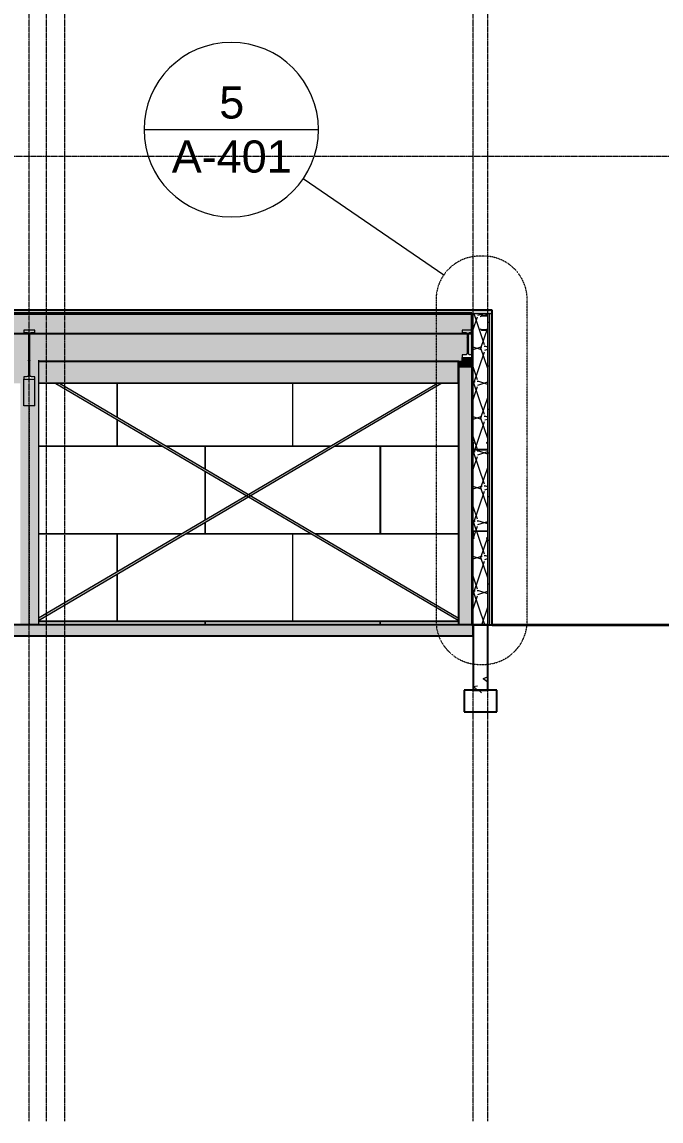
# Model space of a CAD drawing. Header units: inches. Extents: x -23227 to -2744, y -314 to 853.
# Drawn here: x -21148 to -20796, y -273 to 332 of the extents above; entities that cross this region are included whole.
import ezdxf

# ---------------------------------------------------------------- set-up
doc = ezdxf.new("R2010")
doc.units = ezdxf.units.IN
doc.header["$MEASUREMENT"] = 0
for name, pattern in [('Dash Dot 3_16_', [0.3125, 0.1875, -0.0625, 0, -0.0625]), ('Grid Line 1_2_', [0.875, 0.5, -0.125, 0.125, -0.125]), ('Grid Line 1_2__2_', [0.875, 0.5, -0.125, 0.125, -0.125]), ('Hidden 1_8_', [0.1875, 0.125, -0.0625])]:
    doc.linetypes.add(name, pattern=pattern)
for name, color, linetype, lineweight in [('A-ANNO-SYMB', 150, 'Continuous', 9), ('A-CLNG', 13, 'Continuous', 9), ('A-CLNG-PATT', 13, 'Continuous', 9), ('A-FLOR', 192, 'Continuous', 9), ('A-FLOR-LEVL', 51, 'Continuous', 9), ('A-ROOF', 132, 'Continuous', 9), ('A-WALL', 113, 'Continuous', 9), ('A-WALL-PATT', 111, 'Continuous', 25), ('C-TOPO', 7, 'Continuous', 9), ('L-SITE-WALL', 31, 'Continuous', 9), ('S-BEAM', 12, 'Continuous', 9), ('S-COLS', 52, 'Continuous', 9), ('S-FNDN', 32, 'Continuous', 9), ('S-GRID', 1, 'Continuous', 9)]:
    doc.layers.add(name, color=color, linetype=linetype, lineweight=lineweight)
doc.styles.add('Arial_2', font='arial.ttf', dxfattribs={"height": 17.703593})
pattern_1 = [(50, (-21811.89, 94.61), (55.0854, -4.8198), [5.76, -63.36]), (355, (-21811.89, 94.61), (-10.6557, 57.7685), [4.608, -50.688]), (100.451, (-21807.3, 94.21), (44.4295, 52.9487), [4.895, -53.848]), (46.184, (-21811.89, 109.97), (81.9644, -12.712), [8.64, -95.04]), (96.636, (-21805.06, 108.91), (71.7815, 74.8124), [7.343, -80.772]), (351.184, (-21811.89, 109.97), (71.782, 74.8124), [6.912, -76.032]), (21, (-21804.21, 106.13), (45.842, -30.9215), [5.76, -63.36]), (326, (-21804.21, 106.13), (18.687, 55.6915), [4.608, -50.688]), (71.451, (-21800.39, 103.553), (64.529, 24.77), [4.895, -53.848]), (37.5, (-21811.89, 94.61), (0.9339, 25.5668), [2.534, -47.539, 2.534, -48.922, -50.88]), (37.5, (-21811.89, 94.61), (0.9339, 25.5668), [-101.53, 2.534, -48.346]), (7.5, (-21811.89, 94.61), (20.204, 30.2913), [2.534, -26.803, 2.534, -46.387, -19.392]), (7.5, (-21811.89, 94.61), (20.204, 30.2913), [-78.259, 2.534, -16.858]), (327.5, (-21829.017, 94.61), (40.9978, -1.7324), [2.534, -16.666, 2.534, -57.37, -79.488]), (327.5, (-21829.017, 94.61), (40.9978, -1.7324), [-79.104, 2.534, -76.954]), (317.5, (-21836.697, 94.61), (44.7889, 7.6878), [2.534, -22.426, 2.534, -37.248, -56.448]), (317.5, (-21836.697, 94.61), (44.7889, 7.6878), [-64.742, 2.534, -53.914])]
pattern_2 = [(45, (-21811.89, 94.61), (-19.007, 19.007), []), (45, (-21811.89, 123.41), (-19.007, 19.007), [])]
pattern_3 = [(161.57, (-21810.93, 95.57), (-7.6802237, -0.0009796), [0, -54.643, 6.067, 0]), (18.43, (-21812.85, 95.57), (-7.6802237, 0.0009796), [0, -54.643, 6.067, 0]), (108.43, (-21810.93, 95.57), (3.838295, -19.2013653), [18.211, -42.499]), (71.57, (-21812.85, 95.57), (3.838295, 19.2013653), [18.211, -42.499])]

# ---------------------------------------------------------------- blocks, each defined once
blk = doc.blocks.new('Locker Rooms and Restrooms_rvt-1-Section 15')
at = {"layer": 'A-FLOR-LEVL', "linetype": 'Grid Line 1_2__2_'}
blk.add_line((-23227.37, 0), (-20361.6, 0), dxfattribs=at)
blk = doc.blocks.new('Struct_Xcel_Sports Complex_rvt-1-Section 15')
at = {"layer": 'A-FLOR'}
blk.add_hatch(color=254, dxfattribs=at).paths.add_polyline_path([(-22790.8, -6), (-20899.55, -6), (-20899.55, 0), (-22790.8, 0), (-22790.8, -1.56)], flags=0)
at = {"layer": 'A-WALL-PATT', "lineweight": 9}
h = blk.add_hatch(dxfattribs=at)
h.set_pattern_fill('FP_8', color=250, style=0, pattern_type=2)
h.set_pattern_definition(pattern_1)
h.paths.add_polyline_path([(-20899.55, -36), (-20891.55, -36), (-20891.55, 0), (-20899.55, 0), (-20899.55, -1.56)], flags=0)
at = {"layer": 'S-FNDN'}
h = blk.add_hatch(dxfattribs=at)
h.set_pattern_fill('FP_8', color=256, style=0, pattern_type=2)
h.set_pattern_definition(pattern_1)
h.paths.add_polyline_path([(-20904.55, -48), (-20886.55, -48), (-20886.55, -36), (-20904.55, -36)], flags=0)
at = {"layer": 'A-FLOR', "color": 10, "lineweight": 25}
for p, q in [((-20899.55, 0), (-22790.8, 0)), ((-20899.55, -6), (-20899.55, 0)), ((-22790.8, -6), (-20899.55, -6))]:
    blk.add_line(p, q, dxfattribs=at)
at = {"layer": 'L-SITE-WALL', "color": 10, "lineweight": 25}
for p, q in [((-20899.55, 0), (-20899.55, -36)), ((-20891.55, 0), (-20899.55, 0)), ((-20891.55, -36), (-20891.55, 0)), ((-20899.55, -36), (-20891.55, -36))]:
    blk.add_line(p, q, dxfattribs=at)
at = {"layer": 'S-FNDN', "color": 10, "lineweight": 25}
for p, q in [((-20886.55, -36), (-20904.55, -36)), ((-20904.55, -36), (-20904.55, -48)), ((-20886.55, -48), (-20886.55, -36)), ((-20904.55, -48), (-20886.55, -48))]:
    blk.add_line(p, q, dxfattribs=at)
blk = doc.blocks.new('W-Wide Flange-Column - B3_D-1279907-Section 15')
at = {"layer": 'S-COLS', "linetype": 'Hidden 1_8_'}
for p, q in [((-21143.96, 120.56), (-21143.96, 0)), ((-21143.65, 0), (-21143.65, 120.56))]:
    blk.add_line(p, q, dxfattribs=at)
blk = doc.blocks.new('W-Wide Flange - 2_-3_ deep-V3-Section 15')
at = {"layer": 'S-BEAM'}
h = blk.add_hatch(dxfattribs=at)
h.set_pattern_fill('FP_1', color=256, style=0, pattern_type=2)
h.set_pattern_definition(pattern_2)
h.paths.add_polyline_path([(-21146.8, 135.21), (-21140.8, 135.21), (-21140.8, 136.57), (-21142.74, 136.59), (-21143.09, 136.76), (-21143.34, 137.07), (-21143.43, 137.46), (-21143.41, 160.18), (-21143.23, 160.53), (-21142.92, 160.78), (-21142.54, 160.87), (-21140.8, 160.87), (-21140.8, 162.23), (-21146.8, 162.23), (-21146.8, 160.87), (-21144.87, 160.85), (-21144.51, 160.68), (-21144.27, 160.37), (-21144.18, 159.98), (-21144.2, 137.26), (-21144.37, 136.9), (-21144.68, 136.66), (-21145.07, 136.57), (-21146.8, 136.57)], flags=0)
for points in [[(-21143.43, 145.29), (-21143.34, 145.74), (-21143.43, 149.8)], [(-21146.8, 120.56), (-21140.8, 120.56), (-21140.8, 135.21), (-21146.8, 135.15)]]:
    blk.add_hatch(color=256, dxfattribs=at).paths.add_polyline_path(points, flags=0)
at = {"layer": 'S-BEAM', "lineweight": 15}
for p, q in [((-21140.8, 162.23), (-21146.8, 162.23)), ((-21146.8, 162.23), (-21146.8, 160.87)), ((-21146.8, 160.87), (-21145.07, 160.87)), ((-21144.18, 159.98), (-21144.18, 137.46)), ((-21143.43, 137.46), (-21143.43, 159.98)), ((-21142.54, 160.87), (-21140.8, 160.87)), ((-21140.8, 160.87), (-21140.8, 162.23)), ((-21145.07, 136.57), (-21146.8, 136.57)), ((-21146.8, 136.57), (-21146.8, 135.21)), ((-21146.8, 135.21), (-21140.8, 135.21)), ((-21140.8, 136.57), (-21142.54, 136.57)), ((-21140.8, 135.21), (-21140.8, 136.57))]:
    blk.add_line(p, q, dxfattribs=at)
at = {"layer": 'S-BEAM'}
for p, q in [((-21146.8, 120.56), (-21146.8, 135.21)), ((-21140.8, 120.56), (-21140.8, 135.21)), ((-21140.8, 120.56), (-21146.8, 120.56))]:
    blk.add_line(p, q, dxfattribs=at)
at = {"layer": 'S-BEAM', "lineweight": 15, "flags": 128}
for points in [[(-21145.07, 160.87), (-21144.87, 160.85), (-21144.68, 160.78), (-21144.51, 160.68), (-21144.37, 160.53), (-21144.27, 160.37), (-21144.2, 160.18), (-21144.18, 159.98)], [(-21143.43, 159.98), (-21143.41, 160.18), (-21143.34, 160.37), (-21143.23, 160.53), (-21143.09, 160.68), (-21142.92, 160.78), (-21142.74, 160.85), (-21142.54, 160.87)], [(-21144.18, 137.46), (-21144.2, 137.26), (-21144.27, 137.07), (-21144.37, 136.9), (-21144.51, 136.76), (-21144.68, 136.66), (-21144.87, 136.59), (-21145.07, 136.57)], [(-21142.54, 136.57), (-21142.74, 136.59), (-21142.92, 136.66), (-21143.09, 136.76), (-21143.23, 136.9), (-21143.34, 137.07), (-21143.41, 137.26), (-21143.43, 137.46)]]:
    blk.add_lwpolyline(points, dxfattribs=at)
at = {"layer": 'S-BEAM'}
for centre, major_axis, start_param, end_param in [((-21145.07, 145.29), (-0.89, 0), 3.141593, 3.665191), ((-21142.54, 145.29), (0.89, 0), 2.617994, 3.141593)]:
    blk.add_ellipse(centre, major_axis=major_axis, ratio=0.999133, start_param=start_param, end_param=end_param, dxfattribs=at)
blk = doc.blocks.new('W-Wide Flange - 1_-5_-1341488-Section 15')
at = {"layer": 'S-BEAM'}
h = blk.add_hatch(dxfattribs=at)
h.set_pattern_fill('FP_1', color=256, style=0, pattern_type=2)
h.set_pattern_definition(pattern_2)
h.paths.add_polyline_path([(-20903.67, 147.22), (-20899.55, 147.22), (-20899.55, 148.58), (-20901.49, 148.6), (-20901.84, 148.77), (-20902.09, 149.08), (-20902.18, 149.47), (-20902.16, 160.18), (-20901.98, 160.53), (-20901.67, 160.78), (-20901.29, 160.87), (-20899.55, 160.87), (-20899.55, 162.23), (-20905.55, 162.23), (-20905.55, 160.87), (-20903.62, 160.85), (-20903.26, 160.68), (-20903.02, 160.37), (-20902.93, 159.98), (-20902.95, 149.27), (-20903.12, 148.91), (-20903.43, 148.67), (-20903.82, 148.58), (-20905.55, 148.58), (-20905.55, 147.22)], flags=0)
for points in [[(-20900.53, 141.83), (-20900.3, 141.83), (-20900.3, 147.22), (-20905.55, 147.22), (-20905.55, 141.83), (-20900.68, 141.83)], [(-20903.01, 149.09), (-20902.93, 149.47), (-20903.01, 149.27)]]:
    blk.add_hatch(color=256, dxfattribs=at).paths.add_polyline_path(points, flags=0)
at = {"layer": 'S-BEAM', "lineweight": 15}
for p, q in [((-20899.55, 162.23), (-20905.55, 162.23)), ((-20905.55, 162.23), (-20905.55, 160.87)), ((-20905.55, 160.87), (-20903.82, 160.87)), ((-20902.93, 159.98), (-20902.93, 149.47)), ((-20902.18, 149.47), (-20902.18, 159.98)), ((-20901.29, 160.87), (-20899.55, 160.87)), ((-20899.55, 160.87), (-20899.55, 162.23)), ((-20903.82, 148.58), (-20905.55, 148.58)), ((-20905.55, 148.58), (-20905.55, 147.22)), ((-20905.55, 147.22), (-20899.55, 147.22)), ((-20899.55, 148.58), (-20901.29, 148.58)), ((-20899.55, 147.22), (-20899.55, 148.58))]:
    blk.add_line(p, q, dxfattribs=at)
at = {"layer": 'S-BEAM'}
blk.add_line((-20905.55, 141.83), (-20905.55, 147.22), dxfattribs=at)
at = {"layer": 'S-BEAM', "lineweight": 15, "flags": 128}
for points in [[(-20903.82, 160.87), (-20903.62, 160.85), (-20903.43, 160.78), (-20903.26, 160.68), (-20903.12, 160.53), (-20903.02, 160.37), (-20902.95, 160.18), (-20902.93, 159.98)], [(-20902.18, 159.98), (-20902.16, 160.18), (-20902.09, 160.37), (-20901.98, 160.53), (-20901.84, 160.68), (-20901.67, 160.78), (-20901.49, 160.85), (-20901.29, 160.87)], [(-20902.93, 149.47), (-20902.95, 149.27), (-20903.02, 149.08), (-20903.12, 148.91), (-20903.26, 148.77), (-20903.43, 148.67), (-20903.62, 148.6), (-20903.82, 148.58)], [(-20901.29, 148.58), (-20901.49, 148.6), (-20901.67, 148.67), (-20901.84, 148.77), (-20901.98, 148.91), (-20902.09, 149.08), (-20902.16, 149.27), (-20902.18, 149.47)]]:
    blk.add_lwpolyline(points, dxfattribs=at)
blk = doc.blocks.new('W-Wide Flange - W12X19-1098423-Section 15')
at = {"layer": 'S-BEAM'}
h = blk.add_hatch(color=256, dxfattribs=at)
h.paths.add_polyline_path([(-22538.05, 144.7), (-22356.05, 144.7), (-22356.05, 145.05), (-22538.05, 145.05), (-22538.05, 144.92)], flags=0)
h.paths.add_polyline_path([(-21852.65, 144.7), (-21631.3, 144.7), (-21631.3, 145.05), (-21862.55, 145.05), (-21862.55, 144.7), (-21862.33, 144.7)], flags=0)
h.paths.add_polyline_path([(-20908.05, 144.7), (-20908.05, 145.05), (-21138.8, 145.05), (-21138.8, 144.7), (-20908.51, 144.7)], flags=0)
h.paths.add_polyline_path([(-22344.05, 144.7), (-22113.8, 144.7), (-22113.8, 145.05), (-22344.05, 145.05), (-22344.05, 144.92)], flags=0)
h.paths.add_polyline_path([(-21148.8, 144.7), (-21148.8, 145.05), (-21380.05, 145.05), (-21380.05, 144.7), (-21155.44, 144.7)], flags=0)
h.paths.add_polyline_path([(-21390.05, 144.7), (-21390.05, 145.05), (-21524.68, 145.05), (-21524.68, 144.7), (-21407.21, 144.7)], flags=0)
h.paths.add_polyline_path([(-22103.8, 144.7), (-21872.55, 144.7), (-21872.55, 145.05), (-22103.8, 145.05), (-22103.8, 144.92)], flags=0)
h.paths.add_polyline_path([(-21529.43, 144.7), (-21529.43, 145.05), (-21621.3, 145.05), (-21621.3, 144.7), (-21562.14, 144.7)], flags=0)
h = blk.add_hatch(color=256, dxfattribs=at)
h.paths.add_polyline_path([(-22538.05, 144.18), (-22356.05, 144.18), (-22356.05, 144.7), (-22538.05, 144.62), (-22538.05, 144.3)], flags=0)
h.paths.add_polyline_path([(-21484.67, 144.18), (-21390.05, 144.21), (-21390.05, 144.7), (-21524.68, 144.63), (-21524.68, 144.18), (-21523.41, 144.18)], flags=0)
h.paths.add_polyline_path([(-21862.55, 144.18), (-21631.3, 144.23), (-21631.3, 144.7), (-21862.55, 144.63), (-21862.55, 144.25)], flags=0)
h.paths.add_polyline_path([(-21621.3, 144.18), (-21529.43, 144.22), (-21529.43, 144.7), (-21621.3, 144.63), (-21621.3, 144.23)], flags=0)
h.paths.add_polyline_path([(-20908.05, 144.18), (-20908.05, 144.7), (-21138.8, 144.63), (-21138.8, 144.18), (-20908.51, 144.18)], flags=0)
h.paths.add_polyline_path([(-22344.05, 144.18), (-22113.8, 144.26), (-22113.8, 144.7), (-22344.05, 144.63), (-22344.05, 144.28)], flags=0)
h.paths.add_polyline_path([(-21872.55, 144.18), (-21872.55, 144.7), (-22103.8, 144.63), (-22103.8, 144.18), (-21891.38, 144.18)], flags=0)
h.paths.add_polyline_path([(-21380.05, 144.18), (-21148.8, 144.19), (-21148.8, 144.7), (-21380.05, 144.63), (-21380.05, 144.21)], flags=0)
h = blk.add_hatch(color=256, dxfattribs=at)
h.paths.add_polyline_path([(-21631.3, 133.73), (-21631.3, 144.18), (-21862.55, 144.18), (-21862.55, 133.73), (-21639.61, 133.73)], flags=0)
h.paths.add_polyline_path([(-21523.41, 133.73), (-21390.05, 133.73), (-21390.05, 144.18), (-21524.68, 144.18), (-21524.68, 133.73)], flags=0)
h.paths.add_polyline_path([(-21529.43, 133.73), (-21529.43, 144.18), (-21621.3, 144.18), (-21621.3, 133.73), (-21562.14, 133.73)], flags=0)
h.paths.add_polyline_path([(-20908.05, 133.73), (-20908.05, 144.18), (-21138.8, 144.18), (-21138.8, 133.73), (-20913.35, 133.73)], flags=0)
h.paths.add_polyline_path([(-21380.05, 133.73), (-21148.8, 133.73), (-21148.8, 144.18), (-21380.05, 144.18), (-21380.05, 135.15)], flags=0)
h.paths.add_polyline_path([(-21910.75, 133.73), (-21872.55, 133.73), (-21872.55, 144.18), (-22103.8, 144.18), (-22103.8, 133.73), (-21949.48, 133.73)], flags=0)
h.paths.add_polyline_path([(-22113.8, 133.73), (-22113.8, 144.18), (-22344.05, 144.18), (-22344.05, 133.73), (-22143.15, 133.73)], flags=0)
h.paths.add_polyline_path([(-22538.05, 133.73), (-22356.05, 133.73), (-22356.05, 144.18), (-22538.05, 144.18), (-22538.05, 135.15)], flags=0)
h = blk.add_hatch(color=256, dxfattribs=at)
h.paths.add_polyline_path([(-21484.67, 133.2), (-21390.05, 133.27), (-21390.05, 133.73), (-21524.68, 133.73), (-21524.68, 133.2), (-21523.41, 133.2)], flags=0)
h.paths.add_polyline_path([(-20908.05, 133.2), (-20908.05, 133.73), (-21138.8, 133.73), (-21138.8, 133.2), (-20913.35, 133.2)], flags=0)
h.paths.add_polyline_path([(-21910.75, 133.2), (-21872.55, 133.27), (-21872.55, 133.73), (-22103.8, 133.68), (-22103.8, 133.2), (-21949.48, 133.2)], flags=0)
h.paths.add_polyline_path([(-21862.55, 133.2), (-21631.3, 133.27), (-21631.3, 133.73), (-21862.55, 133.66), (-21862.55, 133.21)], flags=0)
h.paths.add_polyline_path([(-22538.05, 133.2), (-22356.05, 133.27), (-22356.05, 133.73), (-22538.05, 133.71), (-22538.05, 133.22)], flags=0)
h.paths.add_polyline_path([(-21148.8, 133.2), (-21148.8, 133.73), (-21380.05, 133.73), (-21380.05, 133.2), (-21174.8, 133.2)], flags=0)
h.paths.add_polyline_path([(-21621.3, 133.2), (-21529.43, 133.27), (-21529.43, 133.73), (-21621.3, 133.64), (-21621.3, 133.21)], flags=0)
h.paths.add_polyline_path([(-22113.8, 133.2), (-22113.8, 133.73), (-22344.05, 133.7), (-22344.05, 133.2), (-22143.15, 133.2)], flags=0)
h = blk.add_hatch(color=256, dxfattribs=at)
h.paths.add_polyline_path([(-21639.61, 132.85), (-21631.3, 132.85), (-21631.3, 133.2), (-21862.55, 133.2), (-21862.55, 132.85), (-21678.34, 132.85)], flags=0)
h.paths.add_polyline_path([(-20908.05, 132.85), (-20908.05, 133.2), (-21138.8, 133.2), (-21138.8, 132.85), (-20913.35, 132.85)], flags=0)
h.paths.add_polyline_path([(-22530.49, 132.85), (-22356.05, 132.85), (-22356.05, 133.2), (-22538.05, 133.2), (-22538.05, 132.85)], flags=0)
h.paths.add_polyline_path([(-22344.05, 132.85), (-22113.8, 132.85), (-22113.8, 133.2), (-22344.05, 133.2)], flags=0)
h.paths.add_polyline_path([(-21148.8, 132.85), (-21148.8, 133.2), (-21380.05, 133.2), (-21380.05, 132.85), (-21174.8, 132.85)], flags=0)
h.paths.add_polyline_path([(-22103.8, 132.85), (-21872.55, 132.85), (-21872.55, 133.2), (-22103.8, 133.2)], flags=0)
h.paths.add_polyline_path([(-21390.05, 132.85), (-21390.05, 133.2), (-21524.68, 133.2), (-21524.68, 132.85), (-21407.21, 132.85)], flags=0)
h.paths.add_polyline_path([(-21529.43, 132.85), (-21529.43, 133.2), (-21621.3, 133.2), (-21621.3, 132.85), (-21562.14, 132.85)], flags=0)
for p, q in [((-20908.05, 145.05), (-21138.8, 145.05)), ((-20908.05, 144.7), (-21138.8, 144.7)), ((-20908.05, 145.05), (-20908.05, 144.7)), ((-20908.05, 144.7), (-20908.05, 144.18)), ((-20908.05, 144.18), (-20908.05, 133.73)), ((-21138.8, 133.2), (-20908.05, 133.2)), ((-20908.05, 133.73), (-20908.05, 133.2)), ((-20908.05, 133.2), (-20908.05, 132.85)), ((-20908.05, 132.85), (-21138.8, 132.85))]:
    blk.add_line(p, q, dxfattribs=at)
blk = doc.blocks.new('Girt_C - 8_D-1279893-Section 15')
at = {"layer": 'S-BEAM'}
h = blk.add_hatch(dxfattribs=at)
h.set_pattern_fill('FP_1', color=256, style=0, pattern_type=2)
h.set_pattern_definition(pattern_2)
h.paths.add_polyline_path([(-20892.13, 47.57), (-20891.55, 48.05), (-20891.55, 51.37), (-20891.66, 51.37), (-20891.66, 48.11), (-20892.2, 47.66)], flags=0)
h.paths.add_polyline_path([(-20898.98, 47.57), (-20898.91, 47.66), (-20899.44, 48.11), (-20899.44, 51.37), (-20899.55, 51.37), (-20899.55, 48.05)], flags=0)
h.paths.add_polyline_path([(-20891.74, 51.45), (-20891.74, 51.55), (-20899.37, 51.55), (-20899.37, 51.45), (-20893.99, 51.45)], flags=0)
at = {"layer": 'S-BEAM', "lineweight": 15}
for p, q in [((-20899.55, 51.37), (-20899.55, 48.05)), ((-20899.44, 48.11), (-20899.44, 51.37)), ((-20891.74, 51.55), (-20899.37, 51.55)), ((-20899.37, 51.45), (-20891.74, 51.45)), ((-20891.66, 51.37), (-20891.66, 48.11)), ((-20891.55, 48.05), (-20891.55, 51.37)), ((-20899.55, 48.05), (-20898.98, 47.57)), ((-20898.91, 47.66), (-20899.44, 48.11)), ((-20898.98, 47.57), (-20898.91, 47.66)), ((-20891.66, 48.11), (-20892.2, 47.66)), ((-20892.2, 47.66), (-20892.13, 47.57)), ((-20892.13, 47.57), (-20891.55, 48.05))]:
    blk.add_line(p, q, dxfattribs=at)
for centre, radius, start, end in [((-20899.37, 51.37), 0.188, 90, 180), ((-20899.37, 51.37), 0.0782, 90, 177.87728), ((-20891.74, 51.37), 0.187, 360, 90), ((-20891.74, 51.37), 0.0782, 3.04236, 90)]:
    blk.add_arc(centre, radius, start, end, dxfattribs=at)
blk = doc.blocks.new('Girt_C - 8_D-1253524-Section 15')
at = {"layer": 'S-BEAM'}
h = blk.add_hatch(dxfattribs=at)
h.set_pattern_fill('FP_1', color=256, style=0, pattern_type=2)
h.set_pattern_definition(pattern_2)
h.paths.add_polyline_path([(-20891.74, 96.32), (-20891.74, 96.43), (-20899.37, 96.43), (-20899.37, 96.32), (-20893.99, 96.32)], flags=0)
h.paths.add_polyline_path([(-20899.44, 96.5), (-20899.44, 99.77), (-20898.91, 100.22), (-20898.98, 100.3), (-20899.55, 99.82), (-20899.55, 96.51)], flags=0)
h.paths.add_polyline_path([(-20891.66, 96.5), (-20891.55, 96.51), (-20891.55, 99.82), (-20892.13, 100.3), (-20892.2, 100.22), (-20891.66, 99.77)], flags=0)
at = {"layer": 'S-BEAM', "lineweight": 15}
for p, q in [((-20898.98, 100.3), (-20899.55, 99.82)), ((-20899.55, 99.82), (-20899.55, 96.51)), ((-20899.44, 99.77), (-20898.91, 100.22)), ((-20899.44, 96.5), (-20899.44, 99.77)), ((-20898.91, 100.22), (-20898.98, 100.3)), ((-20892.13, 100.3), (-20892.2, 100.22)), ((-20892.2, 100.22), (-20891.66, 99.77)), ((-20891.55, 99.82), (-20892.13, 100.3)), ((-20891.66, 99.77), (-20891.66, 96.5)), ((-20891.55, 96.51), (-20891.55, 99.82)), ((-20891.74, 96.43), (-20899.37, 96.43)), ((-20899.37, 96.32), (-20891.74, 96.32))]:
    blk.add_line(p, q, dxfattribs=at)
for centre, radius, start, end in [((-20899.37, 96.51), 0.187, 180, 270), ((-20899.37, 96.51), 0.0782, 183.04236, 270), ((-20891.74, 96.51), 0.188, 270, 0), ((-20891.74, 96.51), 0.0782, 270, 357.87728)]:
    blk.add_arc(centre, radius, start, end, dxfattribs=at)
blk = doc.blocks.new('Girt_C - 8_D-1254112-Section 15')
at = {"layer": 'S-BEAM'}
h = blk.add_hatch(color=256, dxfattribs=at)
h.paths.add_polyline_path([(-20895.05, 162.23), (-20891.74, 162.23), (-20891.74, 162.34), (-20895, 162.34), (-20895.45, 162.88), (-20895.54, 162.81)], flags=0)
h.paths.add_polyline_path([(-20891.66, 162.42), (-20891.55, 162.42), (-20891.55, 170.05), (-20891.66, 170.05), (-20891.66, 164.45)], flags=0)
h.paths.add_polyline_path([(-20895.45, 169.59), (-20895, 170.13), (-20891.74, 170.13), (-20891.74, 170.24), (-20895.05, 170.24), (-20895.53, 169.66)], flags=0)
at = {"layer": 'S-BEAM', "lineweight": 15}
for p, q in [((-20895.05, 170.24), (-20895.53, 169.66)), ((-20895.53, 169.66), (-20895.45, 169.59)), ((-20895.45, 169.59), (-20895, 170.13)), ((-20891.74, 170.24), (-20895.05, 170.24)), ((-20895, 170.13), (-20891.74, 170.13)), ((-20891.66, 170.05), (-20891.66, 162.42)), ((-20891.55, 162.42), (-20891.55, 170.05)), ((-20895.45, 162.88), (-20895.54, 162.81)), ((-20895.54, 162.81), (-20895.05, 162.23)), ((-20895, 162.34), (-20895.45, 162.88)), ((-20895.05, 162.23), (-20891.74, 162.23)), ((-20891.74, 162.34), (-20895, 162.34))]:
    blk.add_line(p, q, dxfattribs=at)
at = {"layer": 'S-BEAM'}
blk.add_line((-20891.55, 161.98), (-20891.55, 162.42), dxfattribs=at)
at = {"layer": 'S-BEAM', "lineweight": 15, "flags": 128}
for points in [[(-20891.55, 170.05), (-20891.57, 170.12), (-20891.61, 170.18), (-20891.67, 170.22), (-20891.74, 170.24)], [(-20891.74, 170.13), (-20891.7, 170.12), (-20891.67, 170.09), (-20891.66, 170.05)], [(-20891.66, 162.42), (-20891.67, 162.38), (-20891.7, 162.35), (-20891.74, 162.34)], [(-20891.74, 162.23), (-20891.67, 162.24), (-20891.61, 162.29), (-20891.57, 162.35), (-20891.55, 162.42)]]:
    blk.add_lwpolyline(points, dxfattribs=at)
blk = doc.blocks.new('Round Bar - 1_-V9-Section 15')
at = {"layer": 'S-BEAM'}
h = blk.add_hatch(color=256, dxfattribs=at)
h.paths.add_polyline_path([(-21138.8, 2.97), (-21023.24, 71.02), (-21024.26, 71.01), (-21138.8, 3.46), (-21138.8, 2.97)], flags=0)
h.paths.add_polyline_path([(-21023.24, 71.02), (-20918.42, 132.85), (-20919.25, 132.85), (-21023.24, 71.5), (-21023.24, 71.16)], flags=0)
h.paths.add_polyline_path([(-20908.05, 138.86), (-20907.8, 139.1), (-20907.8, 139.59), (-20908.05, 139.36), (-20908.05, 138.94)], flags=0)
h = blk.add_hatch(color=256, dxfattribs=at)
h.paths.add_polyline_path([(-21138.8, 2.39), (-21023.24, 70.54), (-21023.32, 70.98), (-21138.8, 2.96), (-21138.8, 2.43)], flags=0)
h.paths.add_polyline_path([(-21022.71, 71.02), (-21022.55, 71.02), (-21022.23, 71.04), (-20917.41, 132.85), (-20918.26, 132.85), (-21023.24, 71.02), (-21022.98, 71.02)], flags=0)
h.paths.add_polyline_path([(-20908.05, 138.28), (-20907.8, 138.51), (-20907.8, 139.01), (-20908.05, 138.78), (-20908.05, 138.28)], flags=0)
for p, q in [((-20907.8, 139.59), (-20908.05, 139.44)), ((-20908.05, 138.28), (-20907.8, 138.43)), ((-21138.8, 2.39), (-20917.28, 132.85)), ((-20919.25, 132.85), (-21138.8, 3.55))]:
    blk.add_line(p, q, dxfattribs=at)
blk = doc.blocks.new('Round Bar - 1_-V10-Section 15')
at = {"layer": 'S-BEAM'}
h = blk.add_hatch(color=256, dxfattribs=at)
h.paths.add_polyline_path([(-20907.8, 2.45), (-20907.8, 3.03), (-21023.24, 71.02), (-21023.21, 70.42), (-20908.51, 2.87)], flags=0)
h.paths.add_polyline_path([(-21023.78, 71.02), (-21023.32, 71.07), (-21128.39, 132.85), (-21129.21, 132.85), (-21024.06, 71.02), (-21023.79, 71.02)], flags=0)
h = blk.add_hatch(color=256, dxfattribs=at)
h.paths.add_polyline_path([(-20907.8, 3.03), (-20907.8, 3.61), (-21022.43, 71.02), (-21023.16, 70.98), (-20908.29, 3.32)], flags=0)
h.paths.add_polyline_path([(-21023.24, 71.02), (-21023.28, 71.62), (-21127.37, 132.85), (-21128.23, 132.85), (-21023.32, 71.07)], flags=0)
for p, q in [((-21129.21, 132.85), (-20907.8, 2.45)), ((-20907.8, 3.61), (-21127.24, 132.85))]:
    blk.add_line(p, q, dxfattribs=at)
blk = doc.blocks.new('Section - Callout Head-19020-Section 15')
at = {"layer": 'A-ANNO-SYMB'}
blk.add_line((-22938.93, 314.08), (-22842.93, 314.08), dxfattribs=at)
for start, end in [(0, 180), (180, 360)]:
    blk.add_arc((-22890.93, 314.08), 48, start, end, dxfattribs=at)

msp = doc.modelspace()

# ---------------------------------------------------------------- hatches: boundary and pattern name
at = {"layer": 'A-CLNG-PATT'}
h = msp.add_hatch(dxfattribs=at)
h.set_pattern_fill('FP_3', color=256, style=0, pattern_type=2)
h.set_pattern_definition(pattern_3)
h.paths.add_polyline_path([(-21872.01223, 160.3484), (-20900.30281, 160.3484), (-20900.30281, 171.60816), (-22786.55281, 171.60816), (-22786.55281, 160.3484), (-21891.3791, 160.3484)], flags=0)
at = {"layer": 'A-CLNG-PATT', "lineweight": 5}
h = msp.add_hatch(color=256, dxfattribs=at)
h.paths.add_polyline_path([(-20907.55281, 144.98242), (-20907.55281, 145.44076), (-20905.55281, 145.44076), (-20905.55281, 148.57872), (-20903.61977, 148.60106), (-20903.2629, 148.77306), (-20903.01412, 149.08822), (-20903.01595, 160.3484), (-21143.34551, 160.3484), (-21143.33985, 145.63867), (-21138.80281, 145.63867), (-21138.80281, 145.05208), (-20908.05281, 144.98242)], flags=0)
h.paths.add_polyline_path([(-22103.80281, 145.05208), (-21872.55281, 145.05208), (-21872.55281, 145.63867), (-21868.01576, 145.66098), (-21868.01595, 160.3484), (-22108.34551, 160.3484), (-22108.33985, 145.63867), (-22103.80281, 145.63867)], flags=0)
h.paths.add_polyline_path([(-22356.05281, 145.05208), (-22356.05281, 145.65951), (-22350.51576, 145.68178), (-22350.51595, 160.3484), (-22542.59551, 160.3484), (-22542.59151, 149.27409), (-22540.67781, 149.27409), (-22540.67781, 145.63867), (-22538.05281, 145.63867), (-22538.05281, 145.05208), (-22356.1841, 145.05208)], flags=0)
h.paths.add_polyline_path([(-21484.67473, 145.05208), (-21390.05281, 145.05208), (-21390.05281, 145.63867), (-21385.51576, 145.66098), (-21385.51595, 160.3484), (-21524.67781, 160.3484), (-21524.67781, 145.05208), (-21523.40848, 145.05208)], flags=0)
h.paths.add_polyline_path([(-21380.05281, 145.05208), (-21148.80281, 145.05208), (-21148.80281, 145.63867), (-21144.26576, 145.66098), (-21144.26595, 160.3484), (-21384.59551, 160.3484), (-21384.58985, 145.63867), (-21380.05281, 145.63867)], flags=0)
h.paths.add_polyline_path([(-21529.42781, 145.05208), (-21529.42781, 160.3484), (-21625.84551, 160.3484), (-21625.83985, 145.63867), (-21621.30281, 145.63867), (-21621.30281, 145.05208), (-21562.14223, 145.05208)], flags=0)
h.paths.add_polyline_path([(-21862.55281, 145.05208), (-21631.30281, 145.05208), (-21631.30281, 145.63867), (-21626.76576, 145.66098), (-21626.76595, 160.3484), (-21867.09551, 160.3484), (-21867.08985, 145.63867), (-21862.55281, 145.63867)], flags=0)
h.paths.add_polyline_path([(-22344.05281, 145.05208), (-22113.80281, 145.05208), (-22113.80281, 145.63867), (-22109.26576, 145.66098), (-22109.26595, 160.3484), (-22349.59551, 160.3484), (-22349.58985, 145.65951), (-22344.05281, 145.65951)], flags=0)
h.paths.add_polyline_path([(-20900.30281, 148.57872), (-20900.30281, 160.3484), (-20902.09551, 160.3484), (-20902.03292, 148.9926), (-20901.84272, 148.77306), (-20901.48585, 148.60106), (-20901.28781, 148.57872)], flags=0)
h.paths.add_polyline_path([(-22695.10441, 149.19596), (-22543.51411, 149.27409), (-22543.51595, 160.3484), (-22782.84551, 160.3484), (-22782.83967, 149.19596), (-22704.78785, 149.19596)], flags=0)
h.paths.add_polyline_path([(-22783.76595, 149.19596), (-22783.76399, 149.27128), (-22783.76595, 160.3484), (-22786.55281, 160.3484), (-22786.55281, 149.19596)], flags=0)
at = {"layer": 'A-ROOF'}
msp.add_hatch(color=256, dxfattribs=at).paths.add_polyline_path([(-20890.55281, 171.23837), (-20889.05281, 171.23837), (-20889.05281, 173.2401), (-22425.46739, 173.2401), (-22425.46739, 173.00096), (-22484.96739, 173.00096), (-22484.96739, 173.2401), (-22786.55281, 173.2401), (-22786.55281, 171.23837), (-20891.55281, 171.23837)], flags=0)
at = {"layer": 'A-WALL-PATT', "lineweight": 9}
h = msp.add_hatch(dxfattribs=at)
h.set_pattern_fill('FP_3', color=256, style=0, pattern_type=2)
h.set_pattern_definition(pattern_3)
h.paths.add_polyline_path([(-20899.55281, 0), (-20891.55281, 0), (-20891.55281, 171.23837), (-20899.55281, 171.23837), (-20899.55281, 3.32256)], flags=0)
h = msp.add_hatch(dxfattribs=at)
h.set_pattern_fill('FP_2', color=256, style=0, pattern_type=2)
h.set_pattern_definition([(0, (-21811.89, 94.61), (0, 24), []), (90, (-21811.89, 94.61), (-24, 1e-15), [])])
h.paths.add_polyline_path([(-20891.55281, 0), (-20890.55281, 0), (-20890.55281, 171.23837), (-20891.55281, 171.23837), (-20891.55281, 8.20518)], flags=0)
h = msp.add_hatch(dxfattribs=at)
h.set_pattern_fill('FP_6', color=256, style=0, pattern_type=2)
h.set_pattern_definition([(90, (-20950.93, -46.5), (-193, -193), [48, -145]), (180, (-20950.93, -46.5), (-2e-14, -193), [96.25, -96.75]), (270, (-21047.18, 1.5), (-193, -193), [48, -145]), (180, (-20950.93, 1.5), (-2e-14, -193), [96.25, -96.75]), (270, (-21047.43, 1.5), (-193, -193), [48, -145]), (180, (-21047.43, 1.5), (-2e-14, -193), [96.25, -96.75]), (90, (-21143.68, -46.5), (-193, -193), [48, -145]), (180, (-21047.43, -46.5), (-2e-14, -193), [96.25, -96.75]), (90, (-20998.93, 1.75), (-193, -193), [48, -145]), (180, (-20950.68, 1.75), (-2e-14, -193), [48.25, -144.75]), (180, (-20950.68, 49.75), (-2e-14, -193), [48.25, -144.75]), (90, (-21095.43, 1.75), (-193, -193), [48, -145]), (180, (-20999.18, 1.75), (-2e-14, -193), [96.25, -96.75]), (270, (-20999.18, 49.75), (-193, -193), [48, -145]), (180, (-20999.18, 49.75), (-2e-14, -193), [96.25, -96.75]), (180, (-21095.68, 1.75), (-2e-14, -193), [48, -145]), (270, (-21095.68, 49.75), (-193, -193), [48, -145]), (180, (-21095.68, 49.75), (-2e-14, -193), [48, -145]), (90, (-20950.93, 50), (-193, -193), [48, -145]), (180, (-20950.93, 50), (-2e-14, -193), [96.25, -96.75]), (270, (-21047.18, 98), (-193, -193), [48, -145]), (180, (-20950.93, 98), (-2e-14, -193), [96.25, -96.75]), (270, (-21047.43, 98), (-193, -193), [48, -145]), (180, (-21047.43, 98), (-2e-14, -193), [96.25, -96.75]), (270, (-21143.68, 98), (-193, -193), [48, -145]), (180, (-21047.43, 50), (-2e-14, -193), [96.25, -96.75]), (90, (-20998.93, 98.25), (-193, -193), [48, -145]), (180, (-20950.68, 98.25), (-2e-14, -193), [48.25, -144.75]), (180, (-20950.68, 146.25), (-2e-14, -193), [48.25, -144.75]), (90, (-21095.43, 98.25), (-193, -193), [48, -145]), (180, (-20999.18, 98.25), (-2e-14, -193), [96.25, -96.75]), (270, (-20999.18, 146.25), (-193, -193), [48, -145]), (180, (-20999.18, 146.25), (-2e-14, -193), [96.25, -96.75]), (180, (-21095.68, 98.25), (-2e-14, -193), [48, -145]), (270, (-21095.68, 146.25), (-193, -193), [48, -145]), (180, (-21095.68, 146.25), (-2e-14, -193), [48, -145])])
h.paths.add_polyline_path([(-21138.80281, 0), (-20907.80281, 0), (-20907.80281, 2.454), (-21023.25694, 70.43546), (-21138.80281, 2.38562), (-21138.80281, 0.12162)], flags=0)
h.paths.add_polyline_path([(-21138.80281, 3.54616), (-21024.24202, 71.02996), (-21129.21348, 132.85208), (-21138.80281, 132.85208), (-21138.80281, 3.65932)], flags=0)
h.paths.add_polyline_path([(-20907.80281, 3.61454), (-20907.80281, 138.43126), (-20908.05281, 138.28403), (-20908.05281, 132.85208), (-20917.27603, 132.85208), (-21022.25948, 71.0229), (-20908.5102, 4.03115)], flags=0)
h.paths.add_polyline_path([(-21023.24475, 71.60317), (-20919.24658, 132.85208), (-21127.24293, 132.85208), (-21023.36434, 71.6736)], flags=0)
h.paths.add_polyline_path([(-20908.05281, 139.44457), (-20907.80281, 139.5918), (-20907.80281, 141.83073), (-20907.55281, 141.8683), (-20907.55281, 144.98242), (-20908.05281, 144.91868), (-20908.05281, 140.03606)], flags=0)
at = {"layer": 'L-SITE-WALL', "lineweight": 5}
msp.add_hatch(color=256, dxfattribs=at).paths.add_polyline_path([(-20900.30281, 0), (-20899.55281, 0), (-20899.55281, 171.23837), (-20900.30281, 171.23837), (-20900.30281, 3.32256)], flags=0)
at = {"layer": 'L-SITE-WALL'}
msp.add_hatch(color=256, dxfattribs=at).paths.add_polyline_path([(-20889.05281, 0), (-20889.05281, 171.23837), (-20890.55281, 171.23837), (-20890.55281, 0)], flags=0)
at = {"layer": 'S-COLS', "lineweight": 5}
for points in [[(-21145.75441, 0), (-21138.80281, 0), (-21138.80281, 145.63867), (-21143.34911, 145.63867), (-21143.42781, 145.29183), (-21143.4055, 137.26087), (-21143.23364, 136.9037), (-21142.92397, 136.65652), (-21142.53781, 136.56831), (-21140.80281, 136.56831), (-21140.80281, 120.56329), (-21146.80281, 120.56329), (-21146.80281, 136.56831), (-21144.86977, 136.59064), (-21144.5129, 136.76265), (-21144.26595, 137.07259), (-21144.17781, 137.45908), (-21144.25651, 145.63867), (-21148.80281, 145.63867), (-21148.80281, 0)], [(-20907.36922, 141.83073), (-20905.55281, 141.83073), (-20905.55281, 145.44076), (-20907.55281, 145.44076), (-20907.55281, 141.83073)], [(-20907.36922, 0), (-20907.36922, 141.83073), (-20907.80281, 141.83073), (-20907.80281, 0)], [(-20906.67781, 0), (-20906.67781, 141.83073), (-20907.36922, 141.83073), (-20907.32908, 0), (-20906.85066, 0)], [(-20903.66848, 0), (-20900.67781, 0), (-20900.67781, 141.83073), (-20906.67781, 141.83073), (-20906.67781, 0)], [(-20900.52803, 0), (-20900.30281, 0), (-20900.33211, 141.83073), (-20900.67781, 141.83073), (-20900.67781, 0)]]:
    msp.add_hatch(color=256, dxfattribs=at).paths.add_polyline_path(points, flags=0)

# ---------------------------------------------------------------- linework, layer by layer
at = {"layer": 'A-ANNO-SYMB'}
msp.add_line((-20915.76839, 192.5038), (-20993.06372, 245.43706), dxfattribs=at)
at = {"layer": 'A-ANNO-SYMB', "linetype": 'Dash Dot 3_16_'}
for p, q in [((-20893.8264, 202.94319), (-20895.96663, 202.94319)), ((-20919.96663, 178.94319), (-20919.96663, 2.16792)), ((-20869.8264, 2.16792), (-20869.8264, 178.94319)), ((-20895.96663, -21.83208), (-20893.8264, -21.83208))]:
    msp.add_line(p, q, dxfattribs=at)
for centre, start, end in [((-20895.96663, 178.94319), 90, 180), ((-20893.8264, 178.94319), 0, 90), ((-20895.96663, 2.16792), 180, 270), ((-20893.8264, 2.16792), 270, 360)]:
    msp.add_arc(centre, 24, start, end, dxfattribs=at)
at = {"layer": 'A-CLNG', "lineweight": 25}
for p, q in [((-20900.30281, 171.60816), (-22786.55281, 171.60816)), ((-20900.30281, 160.3484), (-20900.30281, 171.60816)), ((-22786.55281, 160.3484), (-20900.30281, 160.3484))]:
    msp.add_line(p, q, dxfattribs=at)
at = {"layer": 'A-FLOR-LEVL', "linetype": 'Grid Line 1_2_'}
for p, q in [((-23227.3711, 258), (-20361.60083, 258)), ((-23227.3711, 0), (-20361.60083, 0))]:
    msp.add_line(p, q, dxfattribs=at)
at = {"layer": 'A-ROOF', "lineweight": 25}
for p, q in [((-20889.05281, 173.2401), (-22425.46739, 173.2401)), ((-21524.67781, 171.23837), (-20900.30281, 171.23837)), ((-20889.05281, 171.23837), (-20889.05281, 173.2401))]:
    msp.add_line(p, q, dxfattribs=at)
at = {"layer": 'A-WALL'}
for p, q in [((-20889.05281, 171.23837), (-20900.30281, 171.23837)), ((-20899.55281, 0), (-20899.55281, 171.23837)), ((-20891.55281, 0), (-20891.55281, 171.23837)), ((-20890.55281, 0), (-20890.55281, 171.23837))]:
    msp.add_line(p, q, dxfattribs=at)
at = {"layer": 'C-TOPO', "lineweight": 35}
msp.add_line((-20889.05281, 0), (-20555.06473, 0), dxfattribs=at)
at = {"layer": 'C-TOPO'}
msp.add_line((-20555.06473, 0), (-20889.05281, 0), dxfattribs=at)
at = {"layer": 'L-SITE-WALL', "lineweight": 25}
for p, q in [((-20900.30281, 171.23837), (-20900.30281, 0)), ((-20889.05281, 0), (-20889.05281, 171.23837)), ((-20900.30281, 0), (-20889.05281, 0))]:
    msp.add_line(p, q, dxfattribs=at)
at = {"layer": 'S-COLS'}
for p, q in [((-21138.80281, 145.63867), (-21138.80281, 0)), ((-20907.55281, 141.83073), (-20907.55281, 145.44076)), ((-20907.80281, 141.83073), (-20907.80281, 0)), ((-20907.36922, 141.83073), (-20907.80281, 141.83073)), ((-20907.36922, 141.83073), (-20907.36922, 0)), ((-20906.67781, 141.83073), (-20907.36922, 141.83073)), ((-20900.67781, 141.83073), (-20906.67781, 141.83073)), ((-20900.33211, 141.83073), (-20900.67781, 141.83073))]:
    msp.add_line(p, q, dxfattribs=at)
at = {"layer": 'S-GRID', "linetype": 'Grid Line 1_2_'}
for p, q in [((-21143.80281, -273.16081), (-21143.80281, 738.65708)), ((-21134.30281, -273.16081), (-21134.30281, 738.65708)), ((-21124.30281, -273.16081), (-21124.30281, 738.65708)), ((-20899.55281, -273.16081), (-20899.55281, 738.65708)), ((-20891.55281, -273.16081), (-20891.55281, 738.65708))]:
    msp.add_line(p, q, dxfattribs=at)

# ---------------------------------------------------------------- block references
at = {"layer": 'A-ANNO-SYMB'}
msp.add_blockref('Section - Callout Head-19020-Section 15', (1858.26368, -41.51837), dxfattribs=at)
at = {"layer": 'S-BEAM'}
for name in ['Girt_C - 8_D-1254112-Section 15', 'W-Wide Flange - 2_-3_ deep-V3-Section 15', 'W-Wide Flange - 1_-5_-1341488-Section 15', 'W-Wide Flange - W12X19-1098423-Section 15', 'Round Bar - 1_-V9-Section 15', 'Round Bar - 1_-V10-Section 15', 'Girt_C - 8_D-1253524-Section 15', 'Girt_C - 8_D-1279893-Section 15']:
    msp.add_blockref(name, (0, 0), dxfattribs=at)
at = {"layer": 'S-COLS', "linetype": 'Hidden 1_8_'}
msp.add_blockref('W-Wide Flange-Column - B3_D-1279907-Section 15', (0, 0), dxfattribs=at)

# ---------------------------------------------------------------- texts
at = {"layer": 'A-ANNO-SYMB', "attachment_point": 2, "line_spacing_factor": 0.938532, "style": 'Arial_2'}
for s, insert, char_height, width in [('5', (-21032.3904, 296.37589), 17.70359, 16.416), ('A-401', (-21032.3904, 266.61116), 17.703593, 78.624)]:
    msp.add_mtext(s, dxfattribs=dict(at, insert=insert, char_height=char_height, width=width))

# ---------------------------------------------------------------- next in the draw order: block references
at = {"lineweight": 5}
msp.add_blockref('Locker Rooms and Restrooms_rvt-1-Section 15', (0, 0), dxfattribs=at)

# ---------------------------------------------------------------- next in the draw order: block references
msp.add_blockref('Struct_Xcel_Sports Complex_rvt-1-Section 15', (0, 0), dxfattribs=at)

doc.saveas('drawing.dxf')
